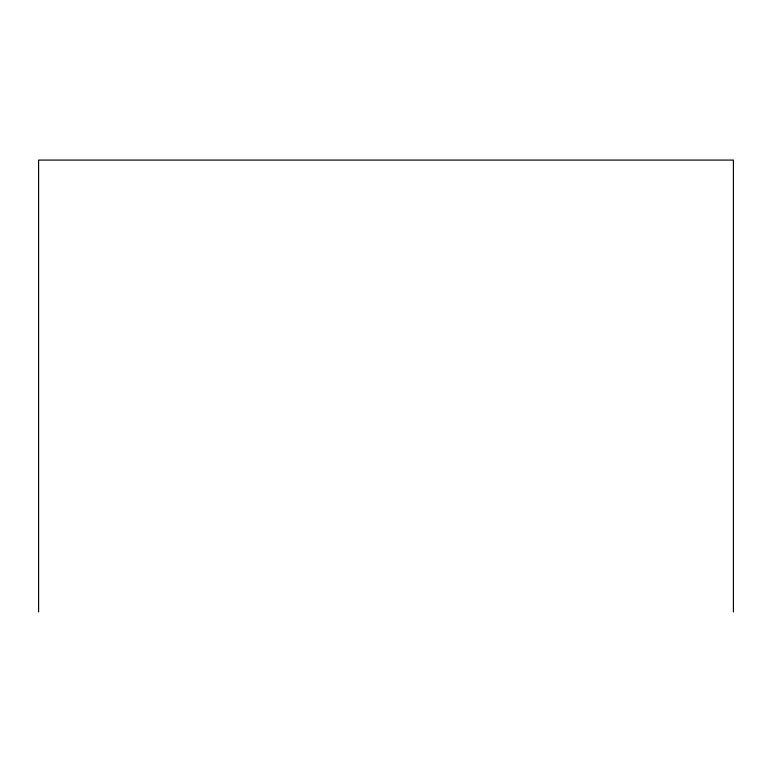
<?xml version="1.0" encoding="UTF-8"?>
<svg xmlns="http://www.w3.org/2000/svg" width="772" height="772" viewBox="0 0 772 772"><rect width="100%" height="100%" fill="white"/><g stroke="black" fill="none" stroke-linecap="round" stroke-linejoin="round"><path stroke-width="1.16" d="M733.4 611.916L733.4 160.084L38.6 160.084L38.6 611.916"/></g></svg>
